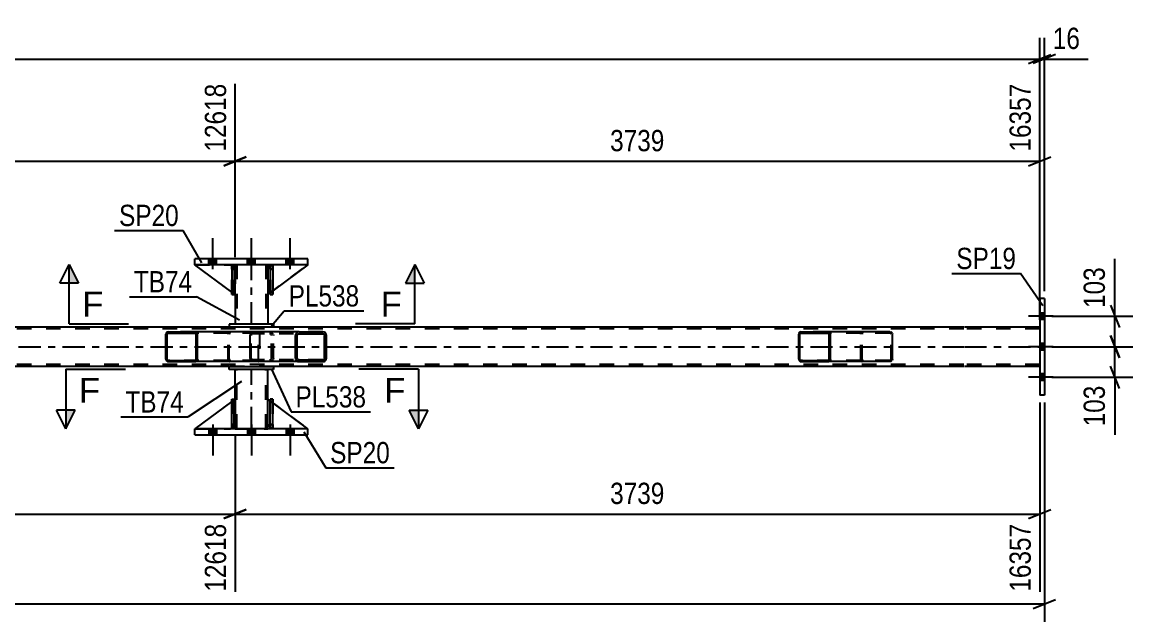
# Model space of a CAD drawing. Header units: millimetres. Extents: x -91 to 750, y -418 to 176.
# Drawn here: x 490.4 to 639.9, y -257.2 to -176.5 of the extents above; entities that cross this region are included whole.
import ezdxf

# ---------------------------------------------------------------- set-up
doc = ezdxf.new("R2010")
doc.units = ezdxf.units.MM
doc.linetypes.add('DXK_LINE_DOT2', pattern=[3.9198, 1.9599, -1.9599])
doc.linetypes.add('DXK_LINE_DOT3', pattern=[5.9187, 2.979, -0.9799, 0.9799, -0.9799])
doc.styles.add('Arial', font='ARIAL.TTF', dxfattribs={"height": 0.2})
doc.styles.add('Arial Narrow', font='ARIALN.TTF', dxfattribs={"height": 0.2})

# ---------------------------------------------------------------- blocks, each defined once
blk = doc.blocks.new('Part-814185736-5415 - 5375')
at = {"linetype": 'Continuous'}
h = blk.add_hatch(dxfattribs=at)
h.set_pattern_fill('', scale=0.7, style=0, pattern_type=0)
h.set_pattern_definition([(45, (599.1308, -218.401), (-1.57154, 1.57154), [])])
h.paths.add_polyline_path([(599.16, -218.52), (599.13, -218.4), (599.06, -218.3), (598.95, -218.23), (598.82, -218.2), (595.24, -218.2), (595.11, -218.23), (595, -218.3), (594.93, -218.4), (594.9, -218.52), (594.9, -221.88), (594.93, -222.01), (595, -222.11), (595.11, -222.18), (595.24, -222.2), (598.82, -222.2), (598.95, -222.18), (599.06, -222.11), (599.13, -222.01), (599.16, -221.88)])
h.paths.add_polyline_path([(598.97, -221.94), (598.94, -222), (598.88, -222.03), (598.82, -222.04), (595.24, -222.04), (595.18, -222.03), (595.12, -222), (595.08, -221.94), (595.07, -221.88), (595.07, -218.52), (595.08, -218.46), (595.12, -218.41), (595.18, -218.38), (595.24, -218.36), (598.82, -218.36), (598.88, -218.38), (598.94, -218.41), (598.97, -218.46), (598.99, -218.52), (598.99, -221.88)])
at = {"color": 2, "linetype": 'Continuous'}
for p, q in [((594.93, -218.4), (594.9, -218.52)), ((594.9, -221.88), (594.9, -218.52)), ((595.07, -218.52), (595.08, -218.46)), ((595.07, -221.88), (595.07, -218.52)), ((595.08, -218.46), (595.12, -218.41)), ((595.24, -218.2), (595.11, -218.23)), ((595.12, -218.41), (595.18, -218.38)), ((595.18, -218.38), (595.24, -218.36)), ((595.24, -218.2), (598.82, -218.2)), ((595.24, -218.36), (598.82, -218.36)), ((607.17, -218.2), (598.82, -218.2)), ((598.95, -218.23), (598.82, -218.2)), ((598.82, -218.36), (598.88, -218.38)), ((598.88, -218.38), (598.94, -218.41)), ((598.94, -218.41), (598.97, -218.46)), ((598.97, -218.46), (598.99, -218.52)), ((598.99, -221.88), (598.99, -218.52)), ((599.16, -218.52), (599.13, -218.4)), ((599.16, -221.88), (599.16, -218.52)), ((607.17, -218.2), (607.3, -218.23)), ((607.48, -218.4), (607.51, -218.52)), ((607.51, -221.88), (607.51, -218.52)), ((594.9, -221.88), (594.93, -222.01)), ((595.08, -221.94), (595.07, -221.88)), ((595.12, -222), (595.08, -221.94)), ((595.11, -222.18), (595.24, -222.2)), ((595.18, -222.03), (595.12, -222)), ((595.24, -222.04), (595.18, -222.03)), ((595.24, -222.04), (598.82, -222.04)), ((595.24, -222.2), (598.82, -222.2)), ((598.88, -222.03), (598.82, -222.04)), ((598.82, -222.2), (598.95, -222.18)), ((607.17, -222.2), (598.82, -222.2)), ((598.94, -222), (598.88, -222.03)), ((598.97, -221.94), (598.94, -222)), ((598.99, -221.88), (598.97, -221.94)), ((599.13, -222.01), (599.16, -221.88)), ((607.3, -222.18), (607.17, -222.2)), ((607.51, -221.88), (607.48, -222.01))]:
    blk.add_line(p, q, dxfattribs=at)
at = {"color": 7, "linetype": 'DXK_LINE_DOT2'}
for p, q in [((598.82, -218.2), (595.24, -218.2)), ((607.17, -218.36), (595.24, -218.36)), ((603.25, -218.52), (603.28, -218.4)), ((603.25, -221.88), (603.25, -218.52)), ((603.43, -218.46), (603.42, -218.52)), ((603.42, -221.88), (603.42, -218.52)), ((603.47, -218.41), (603.43, -218.46)), ((603.46, -218.23), (603.59, -218.2)), ((603.47, -218.41), (603.48, -218.4)), ((603.48, -218.4), (603.52, -218.38)), ((603.52, -218.38), (603.59, -218.36)), ((607.23, -218.38), (607.17, -218.36)), ((607.29, -218.41), (607.23, -218.38)), ((607.32, -218.46), (607.29, -218.41)), ((607.34, -218.52), (607.32, -218.46)), ((607.34, -221.88), (607.34, -218.52)), ((607.17, -222.04), (595.24, -222.04)), ((598.82, -222.2), (595.24, -222.2)), ((603.28, -222.01), (603.25, -221.88)), ((603.42, -221.88), (603.43, -221.94)), ((603.43, -221.94), (603.47, -222)), ((603.59, -222.2), (603.46, -222.18)), ((603.47, -222), (603.48, -222.01)), ((603.48, -222.01), (603.52, -222.03)), ((603.52, -222.03), (603.59, -222.04)), ((607.17, -222.04), (607.23, -222.03)), ((607.23, -222.03), (607.29, -222)), ((607.29, -222), (607.32, -221.94)), ((607.32, -221.94), (607.34, -221.88))]:
    blk.add_line(p, q, dxfattribs=at)
at = {"color": 2, "linetype": 'Continuous'}
for centre, start, end in [((595.23, -218.54), 110.7583, 155.68), ((598.83, -218.54), 24.32, 69.2417), ((607.18, -218.54), 24.32, 69.2417), ((595.23, -221.87), 204.32, 249.2417), ((598.83, -221.87), 290.7583, 335.68), ((607.18, -221.87), 290.7583, 335.68)]:
    blk.add_arc(centre, 0.331, start, end, dxfattribs=at)
at = {"color": 7, "linetype": 'DXK_LINE_DOT2'}
for centre, start, end in [((603.58, -218.54), 110.7583, 155.68), ((603.58, -221.87), 204.32, 249.2417)]:
    blk.add_arc(centre, 0.331, start, end, dxfattribs=at)
blk = doc.blocks.new('Part-814185736-5411 - 5375')
at = {"linetype": 'Continuous'}
h = blk.add_hatch(dxfattribs=at)
h.set_pattern_fill('', scale=0.7, style=0, pattern_type=0)
h.set_pattern_definition([(45, (513.9966, -218.401), (-1.57154, 1.57154), [])])
h.paths.add_polyline_path([(514.02, -218.52), (514, -218.4), (513.92, -218.3), (513.81, -218.23), (513.68, -218.2), (510.11, -218.2), (509.98, -218.23), (509.87, -218.3), (509.79, -218.4), (509.77, -218.52), (509.77, -221.88), (509.79, -222.01), (509.87, -222.11), (509.98, -222.18), (510.11, -222.2), (513.68, -222.2), (513.81, -222.18), (513.92, -222.11), (514, -222.01), (514.02, -221.88)])
h.paths.add_polyline_path([(513.84, -221.94), (513.8, -222), (513.75, -222.03), (513.68, -222.04), (510.11, -222.04), (510.04, -222.03), (509.99, -222), (509.95, -221.94), (509.94, -221.88), (509.94, -218.52), (509.95, -218.46), (509.99, -218.41), (510.04, -218.38), (510.11, -218.36), (513.68, -218.36), (513.75, -218.38), (513.8, -218.41), (513.84, -218.46), (513.85, -218.52), (513.85, -221.88)])
at = {"color": 2, "linetype": 'Continuous'}
for p, q in [((509.79, -218.4), (509.77, -218.52)), ((509.77, -221.88), (509.77, -218.52)), ((509.94, -218.52), (509.95, -218.46)), ((509.94, -221.88), (509.94, -218.52)), ((509.95, -218.46), (509.99, -218.41)), ((510.11, -218.2), (509.98, -218.23)), ((509.99, -218.41), (510.04, -218.38)), ((510.04, -218.38), (510.11, -218.36)), ((510.11, -218.2), (513.68, -218.2)), ((510.11, -218.36), (513.68, -218.36)), ((521.38, -218.2), (513.68, -218.2)), ((513.81, -218.23), (513.68, -218.2)), ((513.68, -218.36), (513.75, -218.38)), ((513.75, -218.38), (513.8, -218.41)), ((513.8, -218.41), (513.84, -218.46)), ((513.84, -218.46), (513.85, -218.52)), ((513.85, -221.88), (513.85, -218.52)), ((514.02, -218.52), (514, -218.4)), ((514.02, -221.88), (514.02, -218.52)), ((509.77, -221.88), (509.79, -222.01)), ((509.95, -221.94), (509.94, -221.88)), ((509.99, -222), (509.95, -221.94)), ((509.98, -222.18), (510.11, -222.2)), ((510.04, -222.03), (509.99, -222)), ((510.11, -222.04), (510.04, -222.03)), ((510.11, -222.04), (513.68, -222.04)), ((510.11, -222.2), (513.68, -222.2)), ((513.75, -222.03), (513.68, -222.04)), ((513.68, -222.2), (513.81, -222.18)), ((521.38, -222.2), (513.68, -222.2)), ((513.8, -222), (513.75, -222.03)), ((513.84, -221.94), (513.8, -222)), ((513.85, -221.88), (513.84, -221.94)), ((514, -222.01), (514.02, -221.88))]:
    blk.add_line(p, q, dxfattribs=at)
at = {"color": 7, "linetype": 'DXK_LINE_DOT2'}
for p, q in [((513.68, -218.2), (510.11, -218.2)), ((522.03, -218.36), (510.11, -218.36)), ((518.12, -218.52), (518.14, -218.4)), ((518.12, -221.88), (518.12, -218.52)), ((518.3, -218.46), (518.29, -218.52)), ((518.29, -221.88), (518.29, -218.52)), ((518.34, -218.41), (518.3, -218.46)), ((518.33, -218.23), (518.46, -218.2)), ((518.34, -218.41), (518.35, -218.4)), ((518.35, -218.4), (518.39, -218.38)), ((518.39, -218.38), (518.46, -218.36)), ((522.03, -218.2), (521.38, -218.2)), ((522.03, -218.2), (522.16, -218.23)), ((522.1, -218.38), (522.03, -218.36)), ((522.15, -218.41), (522.1, -218.38)), ((522.19, -218.46), (522.15, -218.41)), ((522.2, -218.52), (522.19, -218.46)), ((522.2, -221.88), (522.2, -218.52)), ((522.35, -218.4), (522.37, -218.52)), ((522.37, -218.52), (522.37, -221.88)), ((522.03, -222.04), (510.11, -222.04)), ((513.68, -222.2), (510.11, -222.2)), ((518.14, -222.01), (518.12, -221.88)), ((518.29, -221.88), (518.3, -221.94)), ((518.3, -221.94), (518.34, -222)), ((518.46, -222.2), (518.33, -222.18)), ((518.34, -222), (518.35, -222.01)), ((518.35, -222.01), (518.39, -222.03)), ((518.39, -222.03), (518.46, -222.04)), ((522.03, -222.2), (521.38, -222.2)), ((522.03, -222.04), (522.1, -222.03)), ((522.16, -222.18), (522.03, -222.2)), ((522.1, -222.03), (522.15, -222)), ((522.15, -222), (522.19, -221.94)), ((522.19, -221.94), (522.2, -221.88)), ((522.37, -221.88), (522.35, -222.01))]:
    blk.add_line(p, q, dxfattribs=at)
at = {"color": 2, "linetype": 'Continuous'}
for centre, start, end in [((510.09, -218.54), 110.7583, 155.68), ((513.7, -218.54), 24.32, 69.2417), ((510.09, -221.87), 204.32, 249.2417), ((513.7, -221.87), 290.7583, 335.68)]:
    blk.add_arc(centre, 0.331, start, end, dxfattribs=at)
at = {"color": 7, "linetype": 'DXK_LINE_DOT2'}
for centre, start, end in [((518.44, -218.54), 110.7583, 155.68), ((522.04, -218.54), 24.32, 69.2417), ((518.44, -221.87), 204.32, 249.2417), ((522.04, -221.87), 290.7583, 335.68)]:
    blk.add_arc(centre, 0.331, start, end, dxfattribs=at)
blk = doc.blocks.new('Part-814185736-5468 - 5375')
at = {"color": 2, "linetype": 'Continuous'}
for p, q in [((519.06, -209.16), (519.06, -209.76)), ((523.46, -209.16), (523.46, -209.76)), ((519.06, -213.16), (519.06, -217.16)), ((523.46, -213.16), (523.46, -217.16))]:
    blk.add_line(p, q, dxfattribs=at)
at = {"color": 7, "linetype": 'DXK_LINE_DOT2'}
for p, q in [((523.46, -209.16), (519.06, -209.16)), ((519.3, -209.16), (519.3, -217.16)), ((523.22, -209.16), (523.22, -217.16)), ((519.06, -209.76), (519.06, -213.16)), ((523.46, -209.76), (523.46, -213.16)), ((523.46, -217.16), (519.06, -217.16))]:
    blk.add_line(p, q, dxfattribs=at)
at = {"color": 7, "linetype": 'DXK_LINE_DOT3'}
blk.add_line((521.26, -217.16), (521.26, -209.16), dxfattribs=at)
blk = doc.blocks.new('Part-814185736-5534 - 5375')
at = {"color": 2, "linetype": 'Continuous'}
for p, q in [((524.26, -217.16), (518.26, -217.16)), ((518.26, -217.16), (518.26, -217.56)), ((524.26, -217.56), (518.26, -217.56)), ((524.26, -217.16), (524.26, -217.56))]:
    blk.add_line(p, q, dxfattribs=at)
blk = doc.blocks.new('Part-814185736-5486 - 5375')
at = {"linetype": 'Continuous'}
h = blk.add_hatch(dxfattribs=at)
h.set_pattern_fill('', scale=0.7, style=0, pattern_type=0)
h.set_pattern_definition([(45, (531.3286, -218.4998), (-1.57154, 1.57154), [])])
h.paths.add_polyline_path([(531.37, -218.68), (531.33, -218.5), (531.22, -218.34), (531.06, -218.24), (530.86, -218.2), (527.68, -218.2), (527.49, -218.24), (527.32, -218.34), (527.22, -218.5), (527.18, -218.68), (527.18, -221.72), (527.22, -221.91), (527.32, -222.06), (527.49, -222.17), (527.68, -222.2), (530.86, -222.2), (531.06, -222.17), (531.22, -222.06), (531.33, -221.91), (531.37, -221.72)])
h.paths.add_polyline_path([(531.1, -221.82), (531.04, -221.89), (530.96, -221.95), (530.86, -221.96), (527.68, -221.96), (527.58, -221.95), (527.5, -221.89), (527.45, -221.82), (527.43, -221.72), (527.43, -218.68), (527.45, -218.59), (527.5, -218.51), (527.58, -218.46), (527.68, -218.44), (530.86, -218.44), (530.96, -218.46), (531.04, -218.51), (531.1, -218.59), (531.12, -218.68), (531.12, -221.72)])
at = {"color": 2, "linetype": 'Continuous'}
for p, q in [((521.11, -218.68), (521.13, -218.5)), ((521.11, -221.72), (521.11, -218.68)), ((521.13, -218.5), (521.19, -218.34)), ((521.19, -218.34), (521.28, -218.24)), ((521.28, -218.24), (521.38, -218.2)), ((527.68, -218.2), (521.38, -218.2)), ((527.22, -218.5), (527.18, -218.68)), ((527.18, -221.72), (527.18, -218.68)), ((527.43, -218.68), (527.45, -218.59)), ((527.43, -221.72), (527.43, -218.68)), ((527.45, -218.59), (527.5, -218.51)), ((527.68, -218.2), (527.49, -218.24)), ((527.5, -218.51), (527.58, -218.46)), ((527.58, -218.46), (527.68, -218.44)), ((527.68, -218.2), (530.86, -218.2)), ((527.68, -218.44), (530.86, -218.44)), ((531.06, -218.24), (530.86, -218.2)), ((530.86, -218.44), (530.96, -218.46)), ((530.96, -218.46), (531.04, -218.51)), ((531.04, -218.51), (531.1, -218.59)), ((531.1, -218.59), (531.12, -218.68)), ((531.12, -221.72), (531.12, -218.68)), ((531.37, -218.68), (531.33, -218.5)), ((531.37, -221.72), (531.37, -218.68)), ((521.13, -221.91), (521.11, -221.72)), ((521.19, -222.06), (521.13, -221.91)), ((521.28, -222.17), (521.19, -222.06)), ((521.38, -222.2), (521.28, -222.17)), ((527.68, -222.2), (521.38, -222.2)), ((527.18, -221.72), (527.22, -221.91)), ((527.45, -221.82), (527.43, -221.72)), ((527.5, -221.89), (527.45, -221.82)), ((527.49, -222.17), (527.68, -222.2)), ((527.58, -221.95), (527.5, -221.89)), ((527.68, -221.96), (527.58, -221.95)), ((527.68, -221.96), (530.86, -221.96)), ((527.68, -222.2), (530.86, -222.2)), ((530.96, -221.95), (530.86, -221.96)), ((530.86, -222.2), (531.06, -222.17)), ((531.04, -221.89), (530.96, -221.95)), ((531.1, -221.82), (531.04, -221.89)), ((531.12, -221.72), (531.1, -221.82)), ((531.33, -221.91), (531.37, -221.72))]:
    blk.add_line(p, q, dxfattribs=at)
at = {"color": 7, "linetype": 'DXK_LINE_DOT2'}
for p, q in [((521.25, -218.59), (521.24, -218.68)), ((521.24, -221.72), (521.24, -218.68)), ((521.28, -218.51), (521.25, -218.59)), ((521.33, -218.46), (521.28, -218.51)), ((521.38, -218.44), (521.33, -218.46)), ((530.86, -218.44), (521.38, -218.44)), ((522.37, -218.44), (522.37, -218.2)), ((523.71, -218.2), (523.91, -218.24)), ((523.81, -218.46), (523.71, -218.44)), ((523.89, -218.51), (523.81, -218.46)), ((523.95, -218.59), (523.89, -218.51)), ((523.97, -218.68), (523.95, -218.59)), ((523.97, -221.72), (523.97, -218.68)), ((524.18, -218.5), (524.22, -218.68)), ((524.22, -221.72), (524.22, -218.68)), ((530.86, -218.2), (527.68, -218.2)), ((521.24, -221.72), (521.25, -221.82)), ((521.25, -221.82), (521.28, -221.89)), ((521.28, -221.89), (521.33, -221.95)), ((521.33, -221.95), (521.38, -221.96)), ((530.86, -221.96), (521.38, -221.96)), ((522.37, -222.2), (522.37, -221.96)), ((523.71, -221.96), (523.81, -221.95)), ((523.91, -222.17), (523.71, -222.2)), ((523.81, -221.95), (523.89, -221.89)), ((523.89, -221.89), (523.95, -221.82)), ((523.95, -221.82), (523.97, -221.72)), ((524.22, -221.72), (524.18, -221.91)), ((530.86, -222.2), (527.68, -222.2))]:
    blk.add_line(p, q, dxfattribs=at)
for centre, start, end in [((523.73, -218.7), 23.8494, 68.8059), ((523.73, -221.71), 291.1941, 336.1506)]:
    blk.add_arc(centre, 0.492, start, end, dxfattribs=at)
at = {"color": 2, "linetype": 'Continuous'}
for centre, start, end in [((527.67, -218.7), 111.1941, 156.1506), ((530.88, -218.7), 23.8494, 68.8059), ((527.67, -221.71), 203.8494, 248.8059), ((530.88, -221.71), 291.1941, 336.1506)]:
    blk.add_arc(centre, 0.492, start, end, dxfattribs=at)
blk = doc.blocks.new('Part-814185736-5635 - 5375')
at = {"color": 2, "linetype": 'Continuous'}
for p, q in [((513.66, -232.04), (513.66, -231.24)), ((528.86, -231.24), (513.66, -231.24)), ((528.86, -232.04), (528.86, -231.24)), ((513.66, -232.04), (528.86, -232.04))]:
    blk.add_line(p, q, dxfattribs=at)
at = {"color": 7, "linetype": 'DXK_LINE_DOT2'}
for p, q in [((513.66, -232.04), (513.66, -231.24)), ((528.86, -232.04), (528.86, -231.24))]:
    blk.add_line(p, q, dxfattribs=at)
blk = doc.blocks.new('Part-814185736-5526 - 5375')
at = {"color": 2, "linetype": 'Continuous'}
for p, q in [((518.61, -227.58), (513.66, -231.24)), ((519.06, -227.25), (518.93, -227.34)), ((519.06, -230.65), (519.06, -227.25)), ((518.61, -231.09), (518.46, -231.24)), ((519.06, -230.65), (518.93, -230.77)), ((519.06, -230.65), (519.06, -230.65))]:
    blk.add_line(p, q, dxfattribs=at)
at = {"color": 7, "linetype": 'DXK_LINE_DOT2'}
for p, q in [((518.93, -227.34), (518.61, -227.58)), ((519.06, -230.65), (519.06, -227.25)), ((513.66, -231.25), (513.66, -231.24)), ((513.66, -231.24), (513.66, -231.25)), ((518.46, -231.25), (513.66, -231.25)), ((519.06, -230.65), (518.46, -231.25)), ((518.46, -231.25), (518.46, -231.24)), ((518.93, -230.77), (518.61, -231.09))]:
    blk.add_line(p, q, dxfattribs=at)
blk = doc.blocks.new('Part-814185736-5529 - 5375')
at = {"color": 7, "linetype": 'DXK_LINE_DOT2'}
for p, q in [((523.46, -230.65), (523.46, -227.25)), ((523.46, -227.25), (528.86, -231.25)), ((524.06, -231.25), (523.46, -230.65)), ((528.86, -231.25), (524.06, -231.25))]:
    blk.add_line(p, q, dxfattribs=at)
blk = doc.blocks.new('Part-814185736-5539 - 5375')
at = {"color": 2, "linetype": 'Continuous'}
for p, q in [((518.26, -222.84), (524.26, -222.84)), ((518.26, -223.24), (518.26, -222.84)), ((524.26, -223.24), (518.26, -223.24)), ((524.26, -222.84), (524.26, -223.24))]:
    blk.add_line(p, q, dxfattribs=at)
blk = doc.blocks.new('Part-814185736-5544 - 5375')
at = {"color": 2, "linetype": 'Continuous'}
for p, q in [((519.06, -227.25), (519.06, -223.24)), ((523.46, -227.25), (523.46, -223.24)), ((519.06, -231.24), (519.06, -230.65)), ((523.46, -231.24), (523.46, -230.65))]:
    blk.add_line(p, q, dxfattribs=at)
at = {"color": 7, "linetype": 'DXK_LINE_DOT2'}
for p, q in [((523.46, -223.24), (519.06, -223.24)), ((519.3, -231.24), (519.3, -223.24)), ((523.22, -231.24), (523.22, -223.24)), ((519.06, -230.65), (519.06, -227.25)), ((523.46, -230.65), (523.46, -227.25)), ((519.06, -231.24), (523.46, -231.24))]:
    blk.add_line(p, q, dxfattribs=at)
at = {"color": 7, "linetype": 'DXK_LINE_DOT3'}
blk.add_line((521.26, -231.24), (521.26, -223.24), dxfattribs=at)
blk = doc.blocks.new('Part-814185736-5545 - 5375')
at = {"color": 7, "linetype": 'DXK_LINE_DOT2'}
for p, q in [((518.61, -209.76), (518.61, -209.16)), ((518.61, -209.16), (518.61, -209.16)), ((518.61, -209.16), (518.61, -213.16)), ((518.93, -209.16), (518.61, -209.16)), ((518.93, -209.76), (518.93, -209.16)), ((518.93, -213.16), (518.93, -209.16)), ((518.61, -213.16), (518.61, -209.76)), ((518.61, -209.76), (518.93, -209.76)), ((518.93, -209.76), (518.93, -213.16)), ((518.61, -213.16), (518.93, -213.16))]:
    blk.add_line(p, q, dxfattribs=at)
blk = doc.blocks.new('Part-814185736-5551 - 5375')
at = {"color": 7, "linetype": 'DXK_LINE_DOT2'}
for p, q in [((617.11, -217.8), (40.12, -217.8)), ((524.26, -217.56), (518.26, -217.56)), ((627.33, -217.8), (617.21, -217.8)), ((627.33, -217.56), (627.33, -222.84)), ((617.11, -222.6), (40.12, -222.6)), ((627.33, -222.6), (617.21, -222.6)), ((524.26, -222.84), (518.26, -222.84))]:
    blk.add_line(p, q, dxfattribs=at)
at = {"color": 2, "linetype": 'Continuous'}
for p, q in [((518.26, -217.56), (353.99, -217.56)), ((617.11, -217.56), (524.26, -217.56)), ((627.33, -217.56), (617.21, -217.56)), ((518.26, -222.84), (353.99, -222.84)), ((617.11, -222.84), (524.26, -222.84)), ((627.33, -222.84), (617.21, -222.84))]:
    blk.add_line(p, q, dxfattribs=at)
at = {"color": 7, "linetype": 'DXK_LINE_DOT3'}
for p, q in [((40.12, -220.2), (617.11, -220.2)), ((617.21, -220.2), (627.33, -220.2))]:
    blk.add_line(p, q, dxfattribs=at)
blk = doc.blocks.new('Part-814185736-5552 - 5375')
at = {"color": 7, "linetype": 'DXK_LINE_DOT2'}
for p, q in [((524.13, -227.25), (523.81, -227.25)), ((523.81, -230.65), (523.81, -227.25)), ((523.81, -227.25), (523.81, -231.25)), ((524.13, -227.25), (524.13, -230.65)), ((524.13, -231.25), (524.13, -227.25)), ((524.13, -230.65), (523.81, -230.65)), ((523.81, -231.25), (523.81, -230.65)), ((524.13, -231.25), (523.81, -231.25)), ((524.13, -230.65), (524.13, -231.25)), ((524.13, -231.25), (524.13, -231.25))]:
    blk.add_line(p, q, dxfattribs=at)
blk = doc.blocks.new('Part-814185736-5553 - 5375')
at = {"color": 2, "linetype": 'Continuous'}
for p, q in [((518.61, -231.24), (518.61, -227.25)), ((518.61, -227.25), (518.93, -227.25)), ((518.93, -231.24), (518.93, -227.25)), ((518.61, -231.25), (518.61, -231.24)), ((518.61, -231.25), (518.61, -231.25)), ((518.93, -231.25), (518.61, -231.25)), ((518.93, -231.25), (518.93, -231.24))]:
    blk.add_line(p, q, dxfattribs=at)
at = {"color": 7, "linetype": 'DXK_LINE_DOT2'}
for p, q in [((518.61, -227.25), (518.61, -230.65)), ((518.93, -230.65), (518.93, -227.25)), ((518.61, -230.65), (518.61, -231.25)), ((518.61, -230.65), (518.93, -230.65)), ((518.61, -231.24), (518.61, -231.24)), ((518.93, -231.25), (518.93, -230.65)), ((518.93, -231.24), (518.93, -231.24)), ((518.93, -231.25), (518.93, -231.25))]:
    blk.add_line(p, q, dxfattribs=at)
blk = doc.blocks.new('Part-814185736-5554 - 5375')
at = {"color": 2, "linetype": 'Continuous'}
for p, q in [((523.81, -231.24), (523.81, -227.25)), ((523.81, -227.25), (524.13, -227.25)), ((524.13, -231.24), (524.13, -227.25)), ((523.81, -231.25), (523.81, -231.24)), ((523.81, -231.25), (523.81, -231.25)), ((524.13, -231.25), (523.81, -231.25)), ((524.13, -231.25), (524.13, -231.24))]:
    blk.add_line(p, q, dxfattribs=at)
at = {"color": 7, "linetype": 'DXK_LINE_DOT2'}
for p, q in [((523.81, -227.25), (523.81, -230.65)), ((524.13, -230.65), (524.13, -227.25)), ((523.81, -230.65), (523.81, -231.25)), ((523.81, -230.65), (524.13, -230.65)), ((523.81, -231.24), (523.81, -231.24)), ((524.13, -231.25), (524.13, -230.65)), ((524.13, -231.24), (524.13, -231.24)), ((524.13, -231.25), (524.13, -231.25))]:
    blk.add_line(p, q, dxfattribs=at)
blk = doc.blocks.new('Part-814185736-5557 - 5375')
at = {"color": 7, "linetype": 'DXK_LINE_DOT2'}
for p, q in [((519.06, -227.25), (513.66, -231.25)), ((519.06, -230.65), (519.06, -227.25)), ((519.06, -227.25), (519.06, -230.65)), ((513.66, -231.25), (518.46, -231.25)), ((518.46, -231.25), (519.06, -230.65)), ((519.06, -230.65), (518.46, -231.25)), ((519.06, -230.65), (519.06, -230.65))]:
    blk.add_line(p, q, dxfattribs=at)
blk = doc.blocks.new('Part-814185736-5580 - 5375')
at = {"color": 7, "linetype": 'DXK_LINE_DOT2'}
for p, q in [((523.81, -209.76), (523.81, -209.16)), ((523.81, -209.16), (523.81, -209.16)), ((523.81, -209.16), (523.81, -213.16)), ((524.13, -209.16), (523.81, -209.16)), ((524.13, -209.76), (524.13, -209.16)), ((524.13, -213.16), (524.13, -209.16)), ((523.81, -213.16), (523.81, -209.76)), ((523.81, -209.76), (524.13, -209.76)), ((524.13, -209.76), (524.13, -213.16)), ((523.81, -213.16), (524.13, -213.16))]:
    blk.add_line(p, q, dxfattribs=at)
blk = doc.blocks.new('Part-814185736-5581 - 5375')
at = {"color": 2, "linetype": 'Continuous'}
for p, q in [((518.93, -209.16), (518.61, -209.16)), ((518.61, -209.16), (518.61, -213.16)), ((518.93, -209.16), (518.93, -209.16)), ((518.93, -209.16), (518.93, -213.16)), ((518.93, -213.16), (518.61, -213.16))]:
    blk.add_line(p, q, dxfattribs=at)
at = {"color": 7, "linetype": 'DXK_LINE_DOT2'}
for p, q in [((518.61, -209.76), (518.61, -209.16)), ((518.93, -209.76), (518.93, -209.16)), ((518.93, -209.16), (518.93, -209.16)), ((518.93, -209.76), (518.61, -209.76)), ((518.61, -209.76), (518.61, -213.16)), ((518.93, -213.16), (518.93, -209.76))]:
    blk.add_line(p, q, dxfattribs=at)
blk = doc.blocks.new('Part-814185736-5582 - 5375')
at = {"color": 2, "linetype": 'Continuous'}
for p, q in [((524.13, -209.16), (523.81, -209.16)), ((523.81, -209.16), (523.81, -213.16)), ((524.13, -209.16), (524.13, -209.16)), ((524.13, -209.16), (524.13, -213.16)), ((524.13, -213.16), (523.81, -213.16))]:
    blk.add_line(p, q, dxfattribs=at)
at = {"color": 7, "linetype": 'DXK_LINE_DOT2'}
for p, q in [((523.81, -209.76), (523.81, -209.16)), ((524.13, -209.76), (524.13, -209.16)), ((524.13, -209.16), (524.13, -209.16)), ((524.13, -209.76), (523.81, -209.76)), ((523.81, -209.76), (523.81, -213.16)), ((524.13, -213.16), (524.13, -209.76))]:
    blk.add_line(p, q, dxfattribs=at)
blk = doc.blocks.new('Part-814185736-5585 - 5375')
at = {"color": 7, "linetype": 'DXK_LINE_DOT2'}
for p, q in [((519.06, -213.16), (513.66, -209.16)), ((513.66, -209.16), (518.46, -209.16)), ((518.46, -209.16), (519.06, -209.76)), ((519.06, -209.76), (518.46, -209.16)), ((519.06, -209.76), (519.06, -213.16)), ((519.06, -209.76), (519.06, -209.76)), ((519.06, -209.76), (519.06, -213.16))]:
    blk.add_line(p, q, dxfattribs=at)
blk = doc.blocks.new('Part-814185736-5588 - 5375')
at = {"color": 2, "linetype": 'Continuous'}
for p, q in [((518.61, -212.83), (513.66, -209.16)), ((518.61, -209.32), (518.46, -209.16)), ((519.06, -209.76), (518.93, -209.64)), ((519.06, -209.76), (519.06, -209.76)), ((519.06, -213.16), (519.06, -209.76)), ((518.93, -213.07), (519.06, -213.16)), ((519.06, -213.16), (519.06, -213.16))]:
    blk.add_line(p, q, dxfattribs=at)
at = {"color": 7, "linetype": 'DXK_LINE_DOT2'}
for p, q in [((518.46, -209.16), (513.66, -209.16)), ((518.46, -209.16), (519.06, -209.76)), ((518.93, -209.64), (518.61, -209.32)), ((519.06, -209.76), (519.06, -213.16)), ((518.93, -213.07), (518.61, -212.83))]:
    blk.add_line(p, q, dxfattribs=at)
blk = doc.blocks.new('Part-814185736-5591 - 5375')
at = {"color": 7, "linetype": 'DXK_LINE_DOT2'}
for p, q in [((524.06, -209.16), (523.46, -209.76)), ((523.46, -213.16), (528.86, -209.16)), ((528.86, -209.16), (524.06, -209.16)), ((523.46, -209.76), (523.46, -213.16))]:
    blk.add_line(p, q, dxfattribs=at)
blk = doc.blocks.new('Part-814185736-5604 - 5375')
at = {"color": 7, "linetype": 'DXK_LINE_DOT2'}
for p, q in [((524.06, -209.16), (523.81, -209.41)), ((528.86, -209.16), (524.06, -209.16)), ((524.13, -212.66), (523.81, -212.9))]:
    blk.add_line(p, q, dxfattribs=at)
at = {"color": 2, "linetype": 'Continuous'}
for p, q in [((528.86, -209.16), (524.13, -212.66)), ((523.81, -209.41), (523.46, -209.76)), ((523.46, -209.76), (523.46, -213.16)), ((523.81, -212.9), (523.46, -213.16))]:
    blk.add_line(p, q, dxfattribs=at)
blk = doc.blocks.new('Part-814185736-5605 - 5375')
at = {"color": 7, "linetype": 'DXK_LINE_DOT2'}
for p, q in [((518.61, -227.25), (518.93, -227.25)), ((518.61, -230.65), (518.61, -227.25)), ((518.61, -227.25), (518.61, -231.25)), ((518.93, -227.25), (518.93, -230.77)), ((518.93, -231.25), (518.93, -227.34)), ((518.93, -230.65), (518.61, -230.65)), ((518.61, -231.25), (518.61, -230.65)), ((518.93, -231.25), (518.61, -231.25)), ((518.93, -230.77), (518.93, -231.25)), ((518.93, -231.25), (518.93, -231.25))]:
    blk.add_line(p, q, dxfattribs=at)
blk = doc.blocks.new('Part-814185736-5615 - 5375')
at = {"color": 2, "linetype": 'Continuous'}
for p, q in [((627.97, -213.7), (627.33, -213.7)), ((627.33, -213.7), (627.33, -226.7)), ((627.97, -213.7), (627.97, -226.7)), ((627.97, -226.7), (627.33, -226.7))]:
    blk.add_line(p, q, dxfattribs=at)
blk = doc.blocks.new('Part-814185736-5630 - 5375')
at = {"color": 2, "linetype": 'Continuous'}
for p, q in [((523.46, -230.65), (523.46, -227.25)), ((523.81, -227.51), (523.46, -227.25)), ((528.85, -231.24), (524.13, -227.74)), ((523.81, -231), (523.46, -230.65))]:
    blk.add_line(p, q, dxfattribs=at)
at = {"color": 7, "linetype": 'DXK_LINE_DOT2'}
for p, q in [((524.13, -227.74), (523.81, -227.51)), ((524.06, -231.25), (523.81, -231)), ((528.86, -231.25), (524.06, -231.25)), ((528.85, -231.24), (528.86, -231.25)), ((528.86, -231.25), (528.85, -231.24))]:
    blk.add_line(p, q, dxfattribs=at)
blk = doc.blocks.new('Part-814185736-5640 - 5375')
at = {"color": 2, "linetype": 'Continuous'}
for p, q in [((513.66, -209.16), (513.66, -208.36)), ((528.86, -208.36), (513.66, -208.36)), ((528.86, -209.16), (513.66, -209.16)), ((528.86, -209.16), (528.86, -208.36))]:
    blk.add_line(p, q, dxfattribs=at)
at = {"color": 7, "linetype": 'DXK_LINE_DOT2'}
for p, q in [((513.66, -209.16), (513.66, -208.36)), ((528.86, -209.16), (528.86, -208.36))]:
    blk.add_line(p, q, dxfattribs=at)
blk = doc.blocks.new('Bolt-814185736-5660 - 5375')
at = {"linetype": 'Continuous'}
for points in [[(516.58, -231.24), (515.54, -231.24), (515.54, -232.04), (516.58, -232.04)], [(516.58, -231.24), (515.54, -231.24), (515.54, -232.04), (516.58, -232.04)], [(516.58, -231.24), (515.54, -231.24), (515.54, -232.04), (516.58, -232.04)], [(521.78, -231.24), (520.74, -231.24), (520.74, -232.04), (521.78, -232.04)], [(521.78, -231.24), (520.74, -231.24), (520.74, -232.04), (521.78, -232.04)], [(526.98, -231.24), (525.94, -231.24), (525.94, -232.04), (526.98, -232.04)], [(526.98, -231.24), (525.94, -231.24), (525.94, -232.04), (526.98, -232.04)], [(526.98, -231.24), (525.94, -231.24), (525.94, -232.04), (526.98, -232.04)]]:
    blk.add_hatch(color=1, dxfattribs=at).paths.add_polyline_path(points)
at = {"color": 1, "linetype": 'Continuous'}
for p, q in [((515.54, -231.24), (515.54, -232.04)), ((515.54, -231.24), (515.54, -232.04)), ((515.54, -231.24), (515.54, -232.04)), ((516.06, -230.64), (516.06, -234.84)), ((516.06, -230.64), (516.06, -234.84)), ((516.06, -230.64), (516.06, -234.84)), ((516.58, -231.24), (516.58, -232.04)), ((516.58, -231.24), (516.58, -232.04)), ((516.58, -231.24), (516.58, -232.04)), ((520.74, -231.24), (520.74, -232.04)), ((520.74, -231.24), (520.74, -232.04)), ((521.26, -230.64), (521.26, -234.84)), ((521.26, -230.64), (521.26, -234.84)), ((521.78, -231.24), (521.78, -232.04)), ((521.78, -231.24), (521.78, -232.04)), ((525.94, -231.24), (525.94, -232.04)), ((525.94, -231.24), (525.94, -232.04)), ((525.94, -231.24), (525.94, -232.04)), ((526.46, -230.64), (526.46, -234.84)), ((526.46, -230.64), (526.46, -234.84)), ((526.46, -230.64), (526.46, -234.84)), ((526.98, -231.24), (526.98, -232.04)), ((526.98, -231.24), (526.98, -232.04)), ((526.98, -231.24), (526.98, -232.04))]:
    blk.add_line(p, q, dxfattribs=at)
blk = doc.blocks.new('Bolt-814185736-5661 - 5375')
at = {"linetype": 'Continuous'}
for points in [[(515.54, -209.16), (516.58, -209.16), (516.58, -208.36), (515.54, -208.36)], [(515.54, -209.16), (516.58, -209.16), (516.58, -208.36), (515.54, -208.36)], [(515.54, -209.16), (516.58, -209.16), (516.58, -208.36), (515.54, -208.36)], [(520.74, -209.16), (521.78, -209.16), (521.78, -208.36), (520.74, -208.36)], [(520.74, -209.16), (521.78, -209.16), (521.78, -208.36), (520.74, -208.36)], [(525.94, -209.16), (526.98, -209.16), (526.98, -208.36), (525.94, -208.36)], [(525.94, -209.16), (526.98, -209.16), (526.98, -208.36), (525.94, -208.36)], [(525.94, -209.16), (526.98, -209.16), (526.98, -208.36), (525.94, -208.36)]]:
    blk.add_hatch(color=1, dxfattribs=at).paths.add_polyline_path(points)
at = {"color": 1, "linetype": 'Continuous'}
for p, q in [((516.06, -209.76), (516.06, -205.56)), ((516.06, -209.76), (516.06, -205.56)), ((516.06, -209.76), (516.06, -205.56)), ((521.26, -209.76), (521.26, -205.56)), ((521.26, -209.76), (521.26, -205.56)), ((526.46, -209.76), (526.46, -205.56)), ((526.46, -209.76), (526.46, -205.56)), ((526.46, -209.76), (526.46, -205.56)), ((515.54, -209.16), (515.54, -208.36)), ((515.54, -209.16), (515.54, -208.36)), ((515.54, -209.16), (515.54, -208.36)), ((516.58, -209.16), (516.58, -208.36)), ((516.58, -209.16), (516.58, -208.36)), ((516.58, -209.16), (516.58, -208.36)), ((520.74, -209.16), (520.74, -208.36)), ((520.74, -209.16), (520.74, -208.36)), ((521.78, -209.16), (521.78, -208.36)), ((521.78, -209.16), (521.78, -208.36)), ((525.94, -209.16), (525.94, -208.36)), ((525.94, -209.16), (525.94, -208.36)), ((525.94, -209.16), (525.94, -208.36)), ((526.98, -209.16), (526.98, -208.36)), ((526.98, -209.16), (526.98, -208.36)), ((526.98, -209.16), (526.98, -208.36))]:
    blk.add_line(p, q, dxfattribs=at)
blk = doc.blocks.new('Bolt-814185736-5678 - 5375')
at = {"linetype": 'Continuous'}
for points in [[(627.97, -216.54), (627.97, -215.66), (627.33, -215.66), (627.33, -216.54)], [(627.97, -216.54), (627.97, -215.66), (627.33, -215.66), (627.33, -216.54)], [(627.97, -216.54), (627.97, -215.66), (627.33, -215.66), (627.33, -216.54)], [(627.97, -220.64), (627.97, -219.76), (627.33, -219.76), (627.33, -220.64)], [(627.97, -220.64), (627.97, -219.76), (627.33, -219.76), (627.33, -220.64)], [(627.97, -224.74), (627.97, -223.86), (627.33, -223.86), (627.33, -224.74)], [(627.97, -224.74), (627.97, -223.86), (627.33, -223.86), (627.33, -224.74)], [(627.97, -224.74), (627.97, -223.86), (627.33, -223.86), (627.33, -224.74)]]:
    blk.add_hatch(color=1, dxfattribs=at).paths.add_polyline_path(points)
at = {"color": 1, "linetype": 'Continuous'}
for p, q in [((629.13, -216.1), (625.81, -216.1)), ((629.13, -216.1), (625.81, -216.1)), ((629.13, -216.1), (625.81, -216.1)), ((627.97, -215.66), (627.33, -215.66)), ((627.97, -215.66), (627.33, -215.66)), ((627.97, -215.66), (627.33, -215.66)), ((627.97, -216.54), (627.33, -216.54)), ((627.97, -216.54), (627.33, -216.54)), ((627.97, -216.54), (627.33, -216.54)), ((629.13, -220.2), (625.81, -220.2)), ((629.13, -220.2), (625.81, -220.2)), ((627.97, -219.76), (627.33, -219.76)), ((627.97, -219.76), (627.33, -219.76)), ((627.97, -220.64), (627.33, -220.64)), ((627.97, -220.64), (627.33, -220.64)), ((627.97, -223.86), (627.33, -223.86)), ((627.97, -223.86), (627.33, -223.86)), ((627.97, -223.86), (627.33, -223.86)), ((629.13, -224.3), (625.81, -224.3)), ((629.13, -224.3), (625.81, -224.3)), ((629.13, -224.3), (625.81, -224.3)), ((627.97, -224.74), (627.33, -224.74)), ((627.97, -224.74), (627.33, -224.74)), ((627.97, -224.74), (627.33, -224.74))]:
    blk.add_line(p, q, dxfattribs=at)
blk = doc.blocks.new('StraightDimension-814185736-5689 - 5375')
at = {"color": 7, "linetype": 'Continuous'}
for p, q in [((519.06, -208.16), (519.06, -184.79)), ((348.79, -195.23), (519.06, -195.23)), ((517.56, -195.83), (520.56, -194.63))]:
    blk.add_line(p, q, dxfattribs=at)
at = {"color": 0, "linetype": 'Continuous'}
blk.add_wipeout([(518.46, -184.19), (514.26, -184.19), (514.26, -194.53), (518.46, -194.53)], dxfattribs=at)
at = {"color": 3, "linetype": 'Continuous', "style": 'Arial Narrow'}
blk.add_text('12618', height=2.863, rotation=90.0002, dxfattribs=at).set_placement((517.86, -193.93))
blk = doc.blocks.new('StraightDimension-814185736-5715 - 5375')
at = {"color": 7, "linetype": 'Continuous'}
for p, q in [((627.33, -227.7), (627.33, -253.16)), ((519.06, -232.25), (519.06, -253.16)), ((520.56, -242.11), (517.56, -243.31)), ((519.06, -242.71), (627.33, -242.71)), ((625.83, -243.31), (628.83, -242.11))]:
    blk.add_line(p, q, dxfattribs=at)
at = {"color": 0}
blk.add_wipeout([(577.45, -241.96), (577.45, -237.76), (568.93, -237.76), (568.93, -241.96)], dxfattribs=at)
at = {"color": 3, "style": 'Arial Narrow'}
blk.add_text('3739', height=2.863, dxfattribs=at).set_placement((569.53, -241.36))
at = {"color": 0, "linetype": 'Continuous'}
blk.add_wipeout([(626.73, -243.41), (622.53, -243.41), (622.53, -253.76), (626.73, -253.76)], dxfattribs=at)
at = {"color": 3, "linetype": 'Continuous', "style": 'Arial Narrow'}
blk.add_text('16357', height=2.863, rotation=90.0002, dxfattribs=at).set_placement((626.13, -253.16))
blk = doc.blocks.new('StraightDimension-814185736-5682 - 5375')
at = {"color": 7, "linetype": 'Continuous'}
for p, q in [((519.06, -208.16), (519.06, -184.79)), ((627.33, -216.56), (627.33, -184.79)), ((520.56, -194.63), (517.56, -195.83)), ((519.06, -195.23), (627.33, -195.23)), ((625.83, -195.83), (628.83, -194.63))]:
    blk.add_line(p, q, dxfattribs=at)
at = {"color": 0}
blk.add_wipeout([(577.45, -194.48), (577.45, -190.28), (568.93, -190.28), (568.93, -194.48)], dxfattribs=at)
at = {"color": 3, "style": 'Arial Narrow'}
blk.add_text('3739', height=2.863, dxfattribs=at).set_placement((569.53, -193.88))
at = {"color": 0, "linetype": 'Continuous'}
blk.add_wipeout([(626.73, -184.19), (622.53, -184.19), (622.53, -194.53), (626.73, -194.53)], dxfattribs=at)
at = {"color": 3, "linetype": 'Continuous', "style": 'Arial Narrow'}
blk.add_text('16357', height=2.863, rotation=90.0002, dxfattribs=at).set_placement((626.13, -193.93))
blk = doc.blocks.new('StraightDimension-814185736-7777 - 5375')
at = {"color": 7, "linetype": 'Continuous'}
for p, q in [((627.33, -212.7), (627.33, -178.62)), ((627.97, -212.7), (627.97, -178.62)), ((625.83, -182.07), (628.83, -180.87)), ((629.47, -180.87), (626.47, -182.07)), ((627.33, -181.47), (627.97, -181.47)), ((627.97, -181.47), (633.87, -181.47)), ((627.97, -181.47), (633.87, -181.47))]:
    blk.add_line(p, q, dxfattribs=at)
at = {"color": 0}
blk.add_wipeout([(633.35, -180.72), (633.35, -176.52), (628.49, -176.52), (628.49, -180.72)], dxfattribs=at)
at = {"color": 3, "style": 'Arial Narrow'}
blk.add_text('16', height=2.863, dxfattribs=at).set_placement((629.09, -180.12))
blk = doc.blocks.new('StraightDimension-814185736-5724 - 5375')
at = {"color": 7, "linetype": 'Continuous'}
for p, q in [((519.06, -232.25), (519.06, -253.16)), ((348.79, -242.71), (519.06, -242.71)), ((517.56, -243.31), (520.56, -242.11))]:
    blk.add_line(p, q, dxfattribs=at)
at = {"color": 0, "linetype": 'Continuous'}
blk.add_wipeout([(518.46, -243.41), (514.26, -243.41), (514.26, -253.76), (518.46, -253.76)], dxfattribs=at)
at = {"color": 3, "linetype": 'Continuous', "style": 'Arial Narrow'}
blk.add_text('12618', height=2.863, rotation=90.0002, dxfattribs=at).set_placement((517.86, -253.16))
blk = doc.blocks.new('StraightDimension-814185736-5769 - 5375')
at = {"color": 7, "linetype": 'Continuous'}
for p, q in [((627.97, -227.7), (627.97, -257.21)), ((29.26, -254.81), (627.97, -254.81)), ((626.47, -255.41), (629.47, -254.21))]:
    blk.add_line(p, q, dxfattribs=at)
blk = doc.blocks.new('StraightDimension-814185736-5793 - 5375')
at = {"color": 7, "linetype": 'Continuous'}
for p, q in [((637.45, -216.1), (637.45, -208.37)), ((637.45, -216.1), (637.45, -208.37)), ((636.85, -214.6), (638.05, -217.6)), ((628.97, -216.1), (639.85, -216.1)), ((637.45, -220.2), (637.45, -216.1)), ((638.05, -221.7), (636.85, -218.7)), ((628.97, -220.2), (639.85, -220.2))]:
    blk.add_line(p, q, dxfattribs=at)
at = {"color": 0}
blk.add_wipeout([(636.7, -208.89), (632.5, -208.89), (632.5, -215.58), (636.7, -215.58)], dxfattribs=at)
at = {"color": 3, "style": 'Arial Narrow'}
blk.add_text('103', height=2.863, rotation=90.0002, dxfattribs=at).set_placement((636.1, -214.98))
blk = doc.blocks.new('StraightDimension-814185736-5803 - 5375')
at = {"color": 7, "linetype": 'Continuous'}
for p, q in [((636.85, -218.7), (638.05, -221.7)), ((628.97, -220.2), (639.85, -220.2)), ((637.45, -224.3), (637.45, -220.2)), ((638.05, -225.8), (636.85, -222.8)), ((628.97, -224.3), (639.85, -224.3)), ((637.45, -224.3), (637.45, -232.04)), ((637.45, -224.3), (637.45, -232.04))]:
    blk.add_line(p, q, dxfattribs=at)
at = {"color": 0}
blk.add_wipeout([(636.7, -224.83), (632.5, -224.83), (632.5, -231.51), (636.7, -231.51)], dxfattribs=at)
at = {"color": 3, "style": 'Arial Narrow'}
blk.add_text('103', height=2.863, rotation=90.0002, dxfattribs=at).set_placement((636.1, -230.91))
blk = doc.blocks.new('StraightDimension-814185736-7778 - 5375')
at = {"color": 7, "linetype": 'Continuous'}
for p, q in [((627.33, -212.7), (627.33, -178.62)), ((29.9, -181.47), (627.33, -181.47)), ((625.83, -182.07), (628.83, -180.87))]:
    blk.add_line(p, q, dxfattribs=at)
blk = doc.blocks.new('Mark-814185736-5464 - 5375')
at = {"color": 0}
blk.add_wipeout([(513.3, -212.88), (513.3, -209.88), (505.45, -209.88), (505.45, -212.88)], dxfattribs=at)
blk.add_wipeout([(513.3, -212.88), (513.3, -209.88), (505.45, -209.88), (505.45, -212.88)], dxfattribs=at)
at = {"color": 30, "linetype": 'Continuous'}
for p in [(504.85, -213.48), (519.65, -216.61)]:
    blk.add_line(p, (513.9, -213.48), dxfattribs=at)
at = {"color": 3, "style": 'Arial Narrow'}
blk.add_text('TB74', height=2.863, dxfattribs=at).set_placement((505.45, -212.88))
blk = doc.blocks.new('Mark-814185736-5530 - 5375')
at = {"color": 0}
blk.add_wipeout([(535.78, -214.78), (535.78, -211.78), (526.28, -211.78), (526.28, -214.78)], dxfattribs=at)
blk.add_wipeout([(535.78, -214.78), (535.78, -211.78), (526.28, -211.78), (526.28, -214.78)], dxfattribs=at)
at = {"color": 30, "linetype": 'Continuous'}
for p, q in [((523.98, -217.37), (525.68, -215.38)), ((525.68, -215.38), (536.38, -215.38))]:
    blk.add_line(p, q, dxfattribs=at)
at = {"color": 3, "style": 'Arial Narrow'}
blk.add_text('PL538', height=2.863, dxfattribs=at).set_placement((526.28, -214.78))
blk = doc.blocks.new('Mark-814185736-5535 - 5375')
at = {"color": 0}
blk.add_wipeout([(536.7, -228.37), (536.7, -225.37), (527.2, -225.37), (527.2, -228.37)], dxfattribs=at)
blk.add_wipeout([(536.7, -228.37), (536.7, -225.37), (527.2, -225.37), (527.2, -228.37)], dxfattribs=at)
at = {"color": 30, "linetype": 'Continuous'}
for p, q in [((523.94, -223.11), (526.6, -228.97)), ((526.6, -228.97), (537.3, -228.97))]:
    blk.add_line(p, q, dxfattribs=at)
at = {"color": 3, "style": 'Arial Narrow'}
blk.add_text('PL538', height=2.863, dxfattribs=at).set_placement((527.2, -228.37))
blk = doc.blocks.new('Mark-814185736-5540 - 5375')
at = {"color": 0}
blk.add_wipeout([(512.16, -229.05), (512.16, -226.05), (504.31, -226.05), (504.31, -229.05)], dxfattribs=at)
blk.add_wipeout([(512.16, -229.05), (512.16, -226.05), (504.31, -226.05), (504.31, -229.05)], dxfattribs=at)
at = {"color": 30, "linetype": 'Continuous'}
for p in [(519.95, -224.86), (503.71, -229.65)]:
    blk.add_line(p, (512.76, -229.65), dxfattribs=at)
at = {"color": 3, "style": 'Arial Narrow'}
blk.add_text('TB74', height=2.863, dxfattribs=at).set_placement((504.31, -229.05))
blk = doc.blocks.new('Mark-814185736-5611 - 5375')
at = {"color": 0}
blk.add_wipeout([(624.15, -209.74), (624.15, -206.74), (616.11, -206.74), (616.11, -209.74)], dxfattribs=at)
blk.add_wipeout([(624.15, -209.74), (624.15, -206.74), (616.11, -206.74), (616.11, -209.74)], dxfattribs=at)
at = {"color": 30, "linetype": 'Continuous'}
for p in [(615.51, -210.34), (627.73, -214.67)]:
    blk.add_line(p, (624.75, -210.34), dxfattribs=at)
at = {"color": 3, "style": 'Arial Narrow'}
blk.add_text('SP19', height=2.863, dxfattribs=at).set_placement((616.11, -209.74))
blk = doc.blocks.new('Mark-814185736-5631 - 5375')
at = {"color": 0}
blk.add_wipeout([(539.89, -235.88), (539.89, -232.88), (531.86, -232.88), (531.86, -235.88)], dxfattribs=at)
blk.add_wipeout([(539.89, -235.88), (539.89, -232.88), (531.86, -232.88), (531.86, -235.88)], dxfattribs=at)
at = {"color": 30, "linetype": 'Continuous'}
for p, q in [((528.3, -231.66), (531.26, -236.48)), ((531.26, -236.48), (540.49, -236.48))]:
    blk.add_line(p, q, dxfattribs=at)
at = {"color": 3, "style": 'Arial Narrow'}
blk.add_text('SP20', height=2.863, dxfattribs=at).set_placement((531.86, -235.88))
blk = doc.blocks.new('Mark-814185736-5636 - 5375')
at = {"color": 0}
blk.add_wipeout([(511.5, -203.95), (511.5, -200.95), (503.46, -200.95), (503.46, -203.95)], dxfattribs=at)
blk.add_wipeout([(511.5, -203.95), (511.5, -200.95), (503.46, -200.95), (503.46, -203.95)], dxfattribs=at)
at = {"color": 30, "linetype": 'Continuous'}
for p in [(502.86, -204.55), (514.6, -208.88)]:
    blk.add_line(p, (512.1, -204.55), dxfattribs=at)
at = {"color": 3, "style": 'Arial Narrow'}
blk.add_text('SP20', height=2.863, dxfattribs=at).set_placement((503.46, -203.95))
blk = doc.blocks.new('SectionMark-814185736-5821 - 5375')
at = {"linetype": 'Continuous'}
for points in [[(498, -211.63), (496.75, -211.63), (496.75, -209.13)], [(543.26, -211.63), (542.01, -211.63), (543.26, -209.13)]]:
    blk.add_hatch(color=6, dxfattribs=at).paths.add_polyline_path(points)
at = {"color": 6, "linetype": 'Continuous'}
for p, q in [((495.5, -211.63), (496.75, -209.13)), ((496.75, -217.13), (496.75, -209.13)), ((496.75, -209.13), (498, -211.63)), ((543.26, -209.13), (542.01, -211.63)), ((543.26, -217.13), (543.26, -209.13)), ((543.26, -209.13), (544.51, -211.63)), ((498, -211.63), (495.5, -211.63)), ((542.01, -211.63), (544.51, -211.63)), ((496.75, -217.13), (504.75, -217.13)), ((543.26, -217.13), (535.26, -217.13))]:
    blk.add_line(p, q, dxfattribs=at)
at = {"color": 0, "linetype": 'Continuous'}
for points in [[(501.35, -216.13), (501.35, -212.63), (498.5, -212.63), (498.5, -216.13)], [(541.51, -216.13), (541.51, -212.63), (538.66, -212.63), (538.66, -216.13)]]:
    blk.add_wipeout(points, dxfattribs=at)
at = {"color": 3, "linetype": 'Continuous', "style": 'Arial'}
for p in [(498.5, -216.13), (538.66, -216.13)]:
    blk.add_text('F', height=3.34, dxfattribs=at).set_placement(p)
blk = doc.blocks.new('SectionMark-814185736-5823 - 5375')
at = {"linetype": 'Continuous'}
for points in [[(496.31, -228.73), (497.56, -228.73), (496.31, -231.23)], [(542.49, -228.73), (543.74, -228.73), (543.74, -231.23)]]:
    blk.add_hatch(color=6, dxfattribs=at).paths.add_polyline_path(points)
at = {"color": 6, "linetype": 'Continuous'}
for p, q in [((496.31, -223.23), (504.31, -223.23)), ((496.31, -223.23), (496.31, -231.23)), ((543.74, -223.23), (535.74, -223.23)), ((543.74, -223.23), (543.74, -231.23)), ((496.31, -231.23), (495.06, -228.73)), ((497.56, -228.73), (495.06, -228.73)), ((496.31, -231.23), (497.56, -228.73)), ((542.49, -228.73), (544.99, -228.73)), ((543.74, -231.23), (542.49, -228.73)), ((544.99, -228.73), (543.74, -231.23))]:
    blk.add_line(p, q, dxfattribs=at)
at = {"color": 0, "linetype": 'Continuous'}
for points in [[(500.91, -227.73), (500.91, -224.23), (498.06, -224.23), (498.06, -227.73)], [(541.99, -227.73), (541.99, -224.23), (539.14, -224.23), (539.14, -227.73)]]:
    blk.add_wipeout(points, dxfattribs=at)
at = {"color": 3, "linetype": 'Continuous', "style": 'Arial'}
for p in [(498.06, -227.73), (539.14, -227.73)]:
    blk.add_text('F', height=3.34, dxfattribs=at).set_placement(p)

msp = doc.modelspace()

# ---------------------------------------------------------------- block references
for name in ['Bolt-814185736-5661 - 5375', 'Part-814185736-5640 - 5375', 'Part-814185736-5585 - 5375', 'Part-814185736-5588 - 5375', 'Part-814185736-5545 - 5375', 'Part-814185736-5581 - 5375', 'Part-814185736-5468 - 5375', 'Part-814185736-5591 - 5375', 'Part-814185736-5604 - 5375', 'Part-814185736-5580 - 5375', 'Part-814185736-5582 - 5375', 'Part-814185736-5615 - 5375', 'Bolt-814185736-5678 - 5375', 'Part-814185736-5551 - 5375', 'Part-814185736-5534 - 5375', 'Part-814185736-5411 - 5375', 'Part-814185736-5486 - 5375', 'Part-814185736-5415 - 5375', 'Part-814185736-5539 - 5375', 'Part-814185736-5544 - 5375', 'Part-814185736-5526 - 5375', 'Part-814185736-5557 - 5375', 'Part-814185736-5553 - 5375', 'Part-814185736-5605 - 5375', 'Part-814185736-5529 - 5375', 'Part-814185736-5630 - 5375', 'Part-814185736-5552 - 5375', 'Part-814185736-5554 - 5375', 'Part-814185736-5635 - 5375', 'Bolt-814185736-5660 - 5375']:
    msp.add_blockref(name, (0, 0))

# ---------------------------------------------------------------- next in the draw order: block references
for name in ['StraightDimension-814185736-5689 - 5375', 'StraightDimension-814185736-5715 - 5375']:
    msp.add_blockref(name, (0, 0))

# ---------------------------------------------------------------- next in the draw order: block references
for name in ['StraightDimension-814185736-5682 - 5375', 'StraightDimension-814185736-5724 - 5375']:
    msp.add_blockref(name, (0, 0))

# ---------------------------------------------------------------- next in the draw order: block references
for name in ['StraightDimension-814185736-7777 - 5375', 'StraightDimension-814185736-5769 - 5375']:
    msp.add_blockref(name, (0, 0))

# ---------------------------------------------------------------- next in the draw order: block references
for name in ['StraightDimension-814185736-5793 - 5375', 'Mark-814185736-5535 - 5375', 'Mark-814185736-5540 - 5375', 'Mark-814185736-5631 - 5375']:
    msp.add_blockref(name, (0, 0))

# ---------------------------------------------------------------- next in the draw order: block references
for name in ['StraightDimension-814185736-7778 - 5375', 'StraightDimension-814185736-5803 - 5375', 'SectionMark-814185736-5823 - 5375']:
    msp.add_blockref(name, (0, 0))

# ---------------------------------------------------------------- next in the draw order: block references
for name in ['Mark-814185736-5636 - 5375', 'Mark-814185736-5611 - 5375', 'Mark-814185736-5464 - 5375', 'Mark-814185736-5530 - 5375']:
    msp.add_blockref(name, (0, 0))

# ---------------------------------------------------------------- next in the draw order: block references
msp.add_blockref('SectionMark-814185736-5821 - 5375', (0, 0))

doc.saveas('drawing.dxf')
